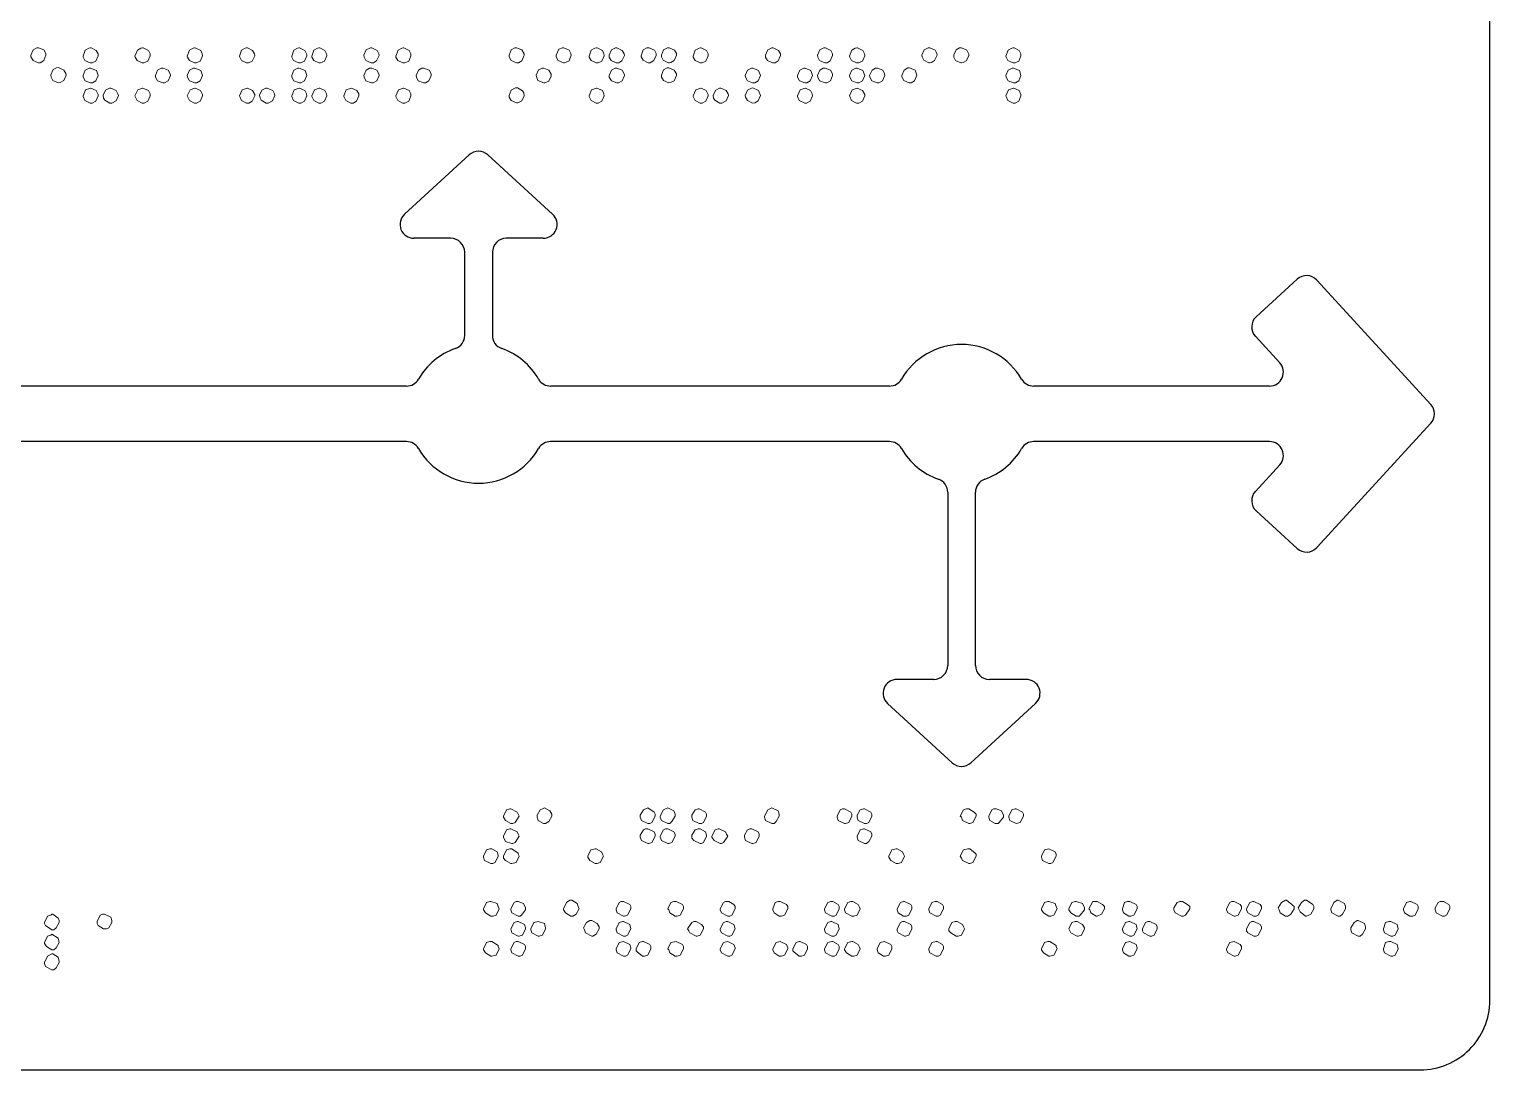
# Model space of a CAD drawing. Header units: millimetres. Extents: x 4903 to 8718, y 642 to 2401.
# Drawn here: x 7829.9 to 8040.5, y 644.4 to 794.5 of the extents above; entities that cross this region are included whole.
import ezdxf

# ---------------------------------------------------------------- set-up
doc = ezdxf.new("R2010")
doc.units = ezdxf.units.MM

msp = doc.modelspace()

# ---------------------------------------------------------------- linework, layer by layer
for p, q in [((7884.02, 767.82), (7893.34, 776.37)), ((7896.04, 776.37), (7905.36, 767.82)), ((7890.69, 764.35), (7885.37, 764.35)), ((7904.01, 764.35), (7898.69, 764.35)), ((7892.69, 750.34), (7892.69, 762.35)), ((7896.69, 762.35), (7896.69, 750.34)), ((8006.79, 753.04), (8012.69, 758.45)), ((8015.51, 758.33), (8031.98, 740.38)), ((8010.18, 746.38), (8006.67, 750.21)), ((7884.3, 743.03), (7758.11, 743.03)), ((7953.92, 743.03), (7905.08, 743.03)), ((8008.71, 743.03), (7974.71, 743.03)), ((8031.98, 737.68), (8015.51, 719.74)), ((7884.3, 735.03), (7758.11, 735.03)), ((7953.92, 735.03), (7905.08, 735.03)), ((8008.71, 735.03), (7974.71, 735.03)), ((8006.67, 727.85), (8010.18, 731.68)), ((7962.32, 727.72), (7962.32, 702.73)), ((7966.32, 702.73), (7966.32, 727.72)), ((8012.69, 719.62), (8006.79, 725.03)), ((7960.32, 700.73), (7955, 700.73)), ((7973.63, 700.73), (7968.32, 700.73)), ((7953.65, 697.26), (7962.96, 688.71)), ((7965.67, 688.71), (7974.99, 697.26))]:
    msp.add_line(p, q)
msp.add_lwpolyline([(7620.46, 931.42), (7620.46, 654.42, 0.414214), (7630.46, 644.42), (8030.46, 644.42, 0.414214), (8040.46, 654.42), (8040.46, 931.42, 0.414214), (8030.46, 941.42), (7630.46, 941.42, 0.414214)], format="xyb", close=True)
at = {"color": 139, "lineweight": 0}
for points in [[(7831.27, 791.84), (7831, 791.84), (7830.47, 791.54), (7830.14, 790.74), (7830.17, 790.54), (7830.47, 789.98), (7831.24, 789.68), (7831.47, 789.68), (7832, 789.98), (7832.3, 790.78), (7832.3, 791.01), (7832.04, 791.51)], [(7838.83, 791.81), (7838.7, 791.81), (7838.5, 791.78), (7837.97, 791.48), (7837.67, 790.64), (7837.7, 790.48), (7837.93, 790.01), (7838.7, 789.64), (7838.97, 789.64), (7839.5, 789.91), (7839.83, 790.68), (7839.83, 790.74), (7839.83, 790.98), (7839.57, 791.44)], [(7846.33, 791.81), (7846.23, 791.81), (7846, 791.78), (7845.5, 791.48), (7845.16, 790.64), (7845.2, 790.48), (7845.46, 790.01), (7846.2, 789.64), (7846.46, 789.64), (7847.03, 789.91), (7847.36, 790.68), (7847.36, 790.74), (7847.33, 790.98), (7847.1, 791.44)], [(7853.86, 791.81), (7853.76, 791.81), (7853.53, 791.78), (7853.03, 791.48), (7852.7, 790.64), (7852.73, 790.48), (7853, 790.01), (7853.73, 789.64), (7853.99, 789.64), (7854.56, 789.91), (7854.89, 790.68), (7854.89, 790.74), (7854.86, 790.98), (7854.63, 791.44)], [(7861.39, 791.81), (7861.26, 791.81), (7861.06, 791.78), (7860.53, 791.48), (7860.23, 790.64), (7860.26, 790.48), (7860.53, 790.01), (7861.26, 789.64), (7861.53, 789.64), (7862.06, 789.91), (7862.42, 790.68), (7862.42, 790.74), (7862.39, 790.98), (7862.12, 791.44)], [(7868.89, 791.81), (7868.79, 791.81), (7868.59, 791.78), (7868.06, 791.48), (7867.76, 790.64), (7867.76, 790.48), (7868.02, 790.01), (7868.76, 789.64), (7869.02, 789.64), (7869.59, 789.91), (7869.92, 790.68), (7869.92, 790.74), (7869.89, 790.98), (7869.66, 791.44)], [(7871.79, 791.81), (7871.69, 791.81), (7871.49, 791.78), (7870.96, 791.48), (7870.66, 790.64), (7870.66, 790.48), (7870.92, 790.01), (7871.65, 789.64), (7871.92, 789.64), (7872.49, 789.91), (7872.82, 790.68), (7872.82, 790.74), (7872.79, 790.98), (7872.55, 791.44)], [(7879.29, 791.81), (7879.09, 791.81), (7878.49, 791.51), (7878.15, 790.74), (7878.19, 790.48), (7878.42, 790.01), (7879.19, 789.64), (7879.32, 789.64), (7879.55, 789.68), (7879.99, 789.94), (7880.35, 790.71), (7880.32, 790.98), (7880.05, 791.44)], [(7883.92, 791.81), (7883.82, 791.81), (7883.62, 791.78), (7883.08, 791.48), (7882.78, 790.64), (7882.78, 790.48), (7883.05, 790.01), (7883.78, 789.64), (7884.05, 789.64), (7884.62, 789.91), (7884.95, 790.68), (7884.95, 790.74), (7884.92, 790.98), (7884.68, 791.44)], [(7900.18, 791.84), (7899.94, 791.81), (7899.41, 791.51), (7899.08, 790.74), (7899.11, 790.51), (7899.38, 790.01), (7900.14, 789.64), (7900.18, 789.64), (7900.44, 789.68), (7900.94, 789.94), (7901.28, 790.74), (7901.24, 790.98), (7900.94, 791.51)], [(7906.98, 791.81), (7906.78, 791.81), (7906.24, 791.61), (7905.88, 790.74), (7905.88, 790.51), (7906.18, 789.98), (7906.94, 789.64), (7907.08, 789.64), (7907.74, 789.94), (7908.04, 790.74), (7908.01, 791.01), (7907.74, 791.48)], [(7911.77, 791.81), (7911.67, 791.81), (7911.44, 791.78), (7910.91, 791.48), (7910.61, 790.64), (7910.64, 790.48), (7910.91, 790.01), (7911.64, 789.64), (7911.91, 789.64), (7912.47, 789.91), (7912.81, 790.68), (7912.81, 790.74), (7912.77, 790.98), (7912.54, 791.44)], [(7914.64, 791.81), (7914.44, 791.81), (7913.84, 791.51), (7913.51, 790.74), (7913.54, 790.48), (7913.81, 790.01), (7914.54, 789.64), (7914.67, 789.64), (7914.91, 789.68), (7915.34, 789.94), (7915.71, 790.71), (7915.67, 790.98), (7915.41, 791.44)], [(7919.27, 791.84), (7919.17, 791.84), (7918.97, 791.81), (7918.44, 791.51), (7918.14, 790.68), (7918.14, 790.51), (7918.4, 790.04), (7919.14, 789.68), (7919.44, 789.68), (7919.97, 789.98), (7920.3, 790.71), (7920.3, 790.78), (7920.27, 791.01), (7920.04, 791.48)], [(7922.17, 791.84), (7921.94, 791.84), (7921.37, 791.54), (7921.04, 790.78), (7921.07, 790.51), (7921.3, 790.04), (7922.07, 789.68), (7922.2, 789.68), (7922.4, 789.71), (7922.87, 789.98), (7923.2, 790.74), (7923.2, 791.01), (7922.94, 791.48)], [(7926.77, 791.81), (7926.67, 791.81), (7926.47, 791.78), (7925.93, 791.48), (7925.63, 790.64), (7925.63, 790.48), (7925.9, 790.01), (7926.63, 789.64), (7926.93, 789.64), (7927.47, 789.91), (7927.8, 790.68), (7927.8, 790.74), (7927.77, 790.98), (7927.53, 791.44)], [(7937.16, 791.81), (7936.96, 791.81), (7936.4, 791.51), (7936.03, 790.74), (7936.06, 790.48), (7936.33, 790.01), (7937.06, 789.64), (7937.2, 789.64), (7937.43, 789.68), (7937.86, 789.94), (7938.23, 790.71), (7938.2, 790.98), (7937.93, 791.44)], [(7944.69, 791.81), (7944.46, 791.81), (7943.89, 791.51), (7943.56, 790.74), (7943.59, 790.48), (7943.83, 790.01), (7944.59, 789.64), (7944.73, 789.64), (7944.93, 789.68), (7945.39, 789.94), (7945.73, 790.71), (7945.73, 790.98), (7945.46, 791.44)], [(7949.33, 791.81), (7949.23, 791.81), (7948.99, 791.78), (7948.49, 791.48), (7948.16, 790.64), (7948.19, 790.48), (7948.46, 790.01), (7949.19, 789.64), (7949.46, 789.64), (7950.03, 789.91), (7950.36, 790.68), (7950.36, 790.74), (7950.33, 790.98), (7950.09, 791.44)], [(7959.72, 791.84), (7959.49, 791.84), (7958.92, 791.54), (7958.59, 790.78), (7958.62, 790.51), (7958.86, 790.04), (7959.62, 789.68), (7959.76, 789.68), (7959.96, 789.71), (7960.42, 789.98), (7960.79, 790.74), (7960.76, 791.01), (7960.49, 791.48)], [(7964.22, 791.81), (7964.32, 791.81), (7965.09, 791.48), (7965.35, 790.91), (7965.35, 790.68), (7964.99, 789.94), (7964.55, 789.71), (7964.32, 789.68), (7964.32, 789.68), (7964.22, 789.68), (7963.45, 790.01), (7963.22, 790.48), (7963.19, 790.68), (7963.19, 790.68), (7963.19, 790.81), (7963.55, 791.54), (7964.02, 791.81), (7964.22, 791.81), (7964.22, 791.81), (7964.22, 791.81)], [(7971.88, 791.81), (7971.75, 791.81), (7971.55, 791.78), (7971.02, 791.48), (7970.72, 790.64), (7970.75, 790.48), (7970.98, 790.01), (7971.75, 789.64), (7972.02, 789.64), (7972.55, 789.91), (7972.88, 790.68), (7972.88, 790.74), (7972.88, 790.98), (7972.62, 791.44)], [(7834.14, 788.98), (7833.87, 788.95), (7833.37, 788.68), (7833.04, 787.91), (7833.04, 787.88), (7833.07, 787.61), (7833.34, 787.11), (7834.14, 786.78), (7834.37, 786.81), (7834.9, 787.11), (7835.23, 787.88), (7835.2, 788.11), (7834.9, 788.61)], [(7838.77, 788.91), (7838.57, 788.91), (7838, 788.58), (7837.67, 787.81), (7837.7, 787.61), (7837.97, 787.08), (7838.73, 786.75), (7839.03, 786.75), (7839.5, 787.05), (7839.83, 787.85), (7839.6, 788.55)], [(7849.2, 788.91), (7848.93, 788.91), (7848.43, 788.61), (7848.1, 787.85), (7848.1, 787.85), (7848.1, 787.58), (7848.4, 787.08), (7849.16, 786.75), (7849.4, 786.78), (7849.93, 787.05), (7850.26, 787.85), (7850.23, 788.05), (7849.96, 788.58)], [(7853.79, 788.91), (7853.59, 788.91), (7853.03, 788.58), (7852.7, 787.81), (7852.73, 787.61), (7853.03, 787.08), (7853.79, 786.75), (7854.06, 786.75), (7854.56, 787.05), (7854.89, 787.85), (7854.66, 788.55)], [(7868.82, 788.91), (7868.62, 788.91), (7868.06, 788.58), (7867.76, 787.81), (7867.76, 787.61), (7868.06, 787.08), (7868.82, 786.75), (7869.09, 786.75), (7869.59, 787.05), (7869.92, 787.85), (7869.69, 788.55)], [(7879.29, 788.91), (7878.99, 788.91), (7878.49, 788.61), (7878.15, 787.85), (7878.15, 787.85), (7878.19, 787.58), (7878.45, 787.08), (7879.25, 786.75), (7879.49, 786.78), (7880.02, 787.05), (7880.35, 787.85), (7880.32, 788.05), (7880.02, 788.58)], [(7886.78, 788.91), (7886.52, 788.91), (7886.02, 788.61), (7885.68, 787.85), (7885.68, 787.85), (7885.72, 787.58), (7885.98, 787.08), (7886.75, 786.75), (7887.02, 786.78), (7887.52, 787.05), (7887.85, 787.85), (7887.85, 788.05), (7887.55, 788.58)], [(7904.08, 788.91), (7903.91, 788.91), (7903.31, 788.65), (7902.98, 787.88), (7902.98, 787.85), (7903.24, 787.11), (7904.11, 786.75), (7904.24, 786.75), (7904.81, 787.01), (7905.14, 787.75), (7905.14, 788.01), (7904.84, 788.58)], [(7914.64, 788.91), (7914.37, 788.91), (7913.87, 788.61), (7913.51, 787.85), (7913.51, 787.85), (7913.54, 787.58), (7913.84, 787.08), (7914.61, 786.75), (7914.84, 786.78), (7915.37, 787.05), (7915.71, 787.85), (7915.67, 788.05), (7915.41, 788.58)], [(7922.14, 788.95), (7921.87, 788.95), (7921.37, 788.65), (7921.04, 787.88), (7921.04, 787.88), (7921.07, 787.61), (7921.34, 787.11), (7922.14, 786.78), (7922.37, 786.81), (7922.87, 787.08), (7923.2, 787.85), (7923.2, 788.08), (7922.9, 788.61)], [(7934.23, 788.91), (7934.03, 788.91), (7933.47, 788.58), (7933.13, 787.81), (7933.17, 787.61), (7933.47, 787.08), (7934.2, 786.75), (7934.5, 786.75), (7935, 787.05), (7935.33, 787.85), (7935.06, 788.55)], [(7941.76, 788.91), (7941.56, 788.91), (7941, 788.58), (7940.66, 787.81), (7940.66, 787.61), (7940.96, 787.08), (7941.73, 786.75), (7942.03, 786.75), (7942.5, 787.05), (7942.83, 787.85), (7942.6, 788.55)], [(7944.66, 788.91), (7944.39, 788.91), (7943.89, 788.61), (7943.56, 787.85), (7943.56, 787.85), (7943.59, 787.58), (7943.86, 787.08), (7944.66, 786.75), (7944.89, 786.78), (7945.43, 787.05), (7945.73, 787.85), (7945.73, 788.05), (7945.43, 788.58)], [(7949.26, 788.91), (7949.06, 788.91), (7948.49, 788.58), (7948.16, 787.81), (7948.19, 787.61), (7948.49, 787.08), (7949.23, 786.75), (7949.53, 786.75), (7950.03, 787.05), (7950.36, 787.85), (7950.09, 788.55)], [(7952.19, 788.91), (7951.93, 788.91), (7951.43, 788.61), (7951.06, 787.85), (7951.06, 787.85), (7951.09, 787.58), (7951.39, 787.08), (7952.16, 786.75), (7952.39, 786.78), (7952.92, 787.05), (7953.26, 787.85), (7953.22, 788.05), (7952.96, 788.58)], [(7956.79, 788.95), (7956.59, 788.95), (7956.02, 788.61), (7955.69, 787.85), (7955.72, 787.65), (7955.99, 787.11), (7956.76, 786.78), (7957.06, 786.78), (7957.52, 787.08), (7957.86, 787.88), (7957.62, 788.58)], [(7971.82, 788.91), (7971.62, 788.91), (7971.05, 788.58), (7970.72, 787.81), (7970.75, 787.61), (7971.02, 787.08), (7971.78, 786.75), (7972.08, 786.75), (7972.55, 787.05), (7972.88, 787.85), (7972.65, 788.55)], [(7838.8, 786.01), (7838.77, 786.01), (7838.03, 785.75), (7837.67, 784.91), (7837.7, 784.78), (7837.93, 784.21), (7838.7, 783.85), (7838.97, 783.85), (7839.5, 784.15), (7839.83, 784.91), (7839.83, 785.08), (7839.57, 785.68)], [(7841.67, 786.01), (7841.47, 786.01), (7840.9, 785.71), (7840.57, 784.98), (7840.63, 784.58), (7840.8, 784.28), (7841.53, 783.85), (7841.8, 783.85), (7842.43, 784.18), (7842.77, 784.95), (7842.7, 785.21), (7842.43, 785.68)], [(7846.3, 786.01), (7846.26, 786.01), (7845.56, 785.75), (7845.16, 784.91), (7845.2, 784.78), (7845.46, 784.21), (7846.2, 783.85), (7846.5, 783.85), (7847.03, 784.15), (7847.36, 784.91), (7847.36, 784.91), (7847.33, 785.21), (7847.1, 785.68)], [(7853.83, 786.01), (7853.79, 786.01), (7853.1, 785.75), (7852.7, 784.91), (7852.73, 784.78), (7853, 784.21), (7853.73, 783.85), (7854.03, 783.85), (7854.56, 784.15), (7854.89, 784.91), (7854.89, 785.08), (7854.59, 785.68)], [(7861.36, 786.01), (7861.33, 786.01), (7860.59, 785.75), (7860.23, 784.91), (7860.26, 784.78), (7860.53, 784.21), (7861.26, 783.85), (7861.56, 783.85), (7862.06, 784.15), (7862.42, 784.91), (7862.42, 785.08), (7862.12, 785.68)], [(7864.22, 786.01), (7864.02, 786.01), (7863.46, 785.71), (7863.12, 784.98), (7863.19, 784.58), (7863.36, 784.28), (7864.09, 783.85), (7864.36, 783.85), (7864.99, 784.18), (7865.32, 784.95), (7865.26, 785.21), (7865.02, 785.68)], [(7868.89, 786.01), (7868.82, 786.01), (7868.12, 785.75), (7867.76, 784.91), (7867.76, 784.78), (7868.02, 784.21), (7868.76, 783.85), (7869.06, 783.85), (7869.59, 784.15), (7869.92, 784.91), (7869.92, 784.91), (7869.89, 785.21), (7869.66, 785.68)], [(7871.79, 786.01), (7871.72, 786.01), (7871.02, 785.75), (7870.66, 784.91), (7870.66, 784.78), (7870.92, 784.21), (7871.65, 783.85), (7871.95, 783.85), (7872.49, 784.15), (7872.82, 784.91), (7872.82, 784.91), (7872.79, 785.21), (7872.55, 785.68)], [(7876.39, 786.01), (7876.35, 786.01), (7875.62, 785.75), (7875.25, 784.91), (7875.29, 784.78), (7875.55, 784.21), (7876.29, 783.85), (7876.59, 783.85), (7877.09, 784.15), (7877.45, 784.91), (7877.45, 784.91), (7877.42, 785.21), (7877.15, 785.68)], [(7883.92, 786.01), (7883.85, 786.01), (7883.15, 785.75), (7882.78, 784.91), (7882.78, 784.78), (7883.05, 784.21), (7883.78, 783.85), (7884.08, 783.85), (7884.62, 784.15), (7884.95, 784.91), (7884.95, 784.91), (7884.92, 785.21), (7884.68, 785.68)], [(7900.31, 786.05), (7900.01, 786.05), (7899.41, 785.71), (7899.08, 784.95), (7899.11, 784.71), (7899.41, 784.21), (7900.18, 783.88), (7900.34, 783.88), (7900.94, 784.18), (7901.28, 784.91), (7901.21, 785.31), (7901.04, 785.61)], [(7911.74, 786.01), (7911.71, 786.01), (7910.97, 785.75), (7910.61, 784.91), (7910.64, 784.78), (7910.91, 784.21), (7911.64, 783.85), (7911.94, 783.85), (7912.47, 784.15), (7912.81, 784.91), (7912.81, 784.91), (7912.77, 785.21), (7912.54, 785.68)], [(7926.77, 786.01), (7926.73, 786.01), (7926, 785.75), (7925.63, 784.91), (7925.63, 784.78), (7925.9, 784.21), (7926.63, 783.85), (7926.93, 783.85), (7927.47, 784.15), (7927.8, 784.91), (7927.8, 785.08), (7927.5, 785.68)], [(7929.63, 786.01), (7929.43, 786.01), (7928.87, 785.71), (7928.53, 784.98), (7928.57, 784.58), (7928.77, 784.28), (7929.47, 783.85), (7929.77, 783.85), (7930.4, 784.18), (7930.7, 784.95), (7930.67, 785.21), (7930.4, 785.68)], [(7934.23, 786.05), (7934.03, 786.01), (7933.47, 785.71), (7933.13, 784.95), (7933.17, 784.71), (7933.47, 784.21), (7934.2, 783.85), (7934.5, 783.88), (7935, 784.18), (7935.33, 784.95), (7935.06, 785.65)], [(7941.8, 786.01), (7941.76, 786.01), (7941.03, 785.75), (7940.66, 784.91), (7940.66, 784.78), (7940.93, 784.21), (7941.7, 783.85), (7941.96, 783.85), (7942.5, 784.15), (7942.83, 784.91), (7942.83, 784.91), (7942.8, 785.21), (7942.56, 785.68)], [(7949.29, 786.01), (7949.26, 786.01), (7948.56, 785.75), (7948.16, 784.91), (7948.19, 784.78), (7948.46, 784.21), (7949.19, 783.85), (7949.49, 783.85), (7950.03, 784.15), (7950.36, 784.91), (7950.36, 785.08), (7950.06, 785.68)], [(7971.85, 786.01), (7971.82, 786.01), (7971.08, 785.75), (7970.72, 784.91), (7970.75, 784.78), (7970.98, 784.21), (7971.75, 783.85), (7972.02, 783.85), (7972.55, 784.15), (7972.88, 784.91), (7972.88, 785.08), (7972.62, 785.68)], [(7904.2, 682.21), (7904.95, 681.75), (7905.26, 681.3), (7905.26, 681.15), (7905.26, 681.15), (7905.26, 681), (7904.8, 680.24), (7904.35, 679.93), (7904.04, 679.93), (7904.04, 679.93), (7903.29, 680.39), (7903.13, 680.84), (7903.13, 681.15), (7903.59, 681.91), (7903.89, 682.06), (7904.2, 682.21)], [(7919.07, 682.21), (7918.76, 682.06), (7918.46, 681.91), (7918, 681.15), (7918, 680.84), (7918.16, 680.39), (7919.07, 679.93), (7919.37, 679.93), (7919.67, 680.09), (7920.13, 681), (7920.13, 681.15), (7920.13, 681.3), (7919.98, 681.6)], [(7921.95, 682.21), (7921.65, 682.06), (7921.34, 681.91), (7920.89, 681), (7920.89, 680.84), (7921.04, 680.39), (7921.95, 679.93), (7921.95, 679.93), (7922.25, 679.93), (7922.56, 680.24), (7923.01, 681), (7923.01, 681.3), (7922.86, 681.75)], [(7936.97, 682.21), (7936.67, 682.06), (7936.37, 681.91), (7935.91, 681), (7935.91, 680.84), (7936.06, 680.39), (7936.97, 679.93), (7936.97, 679.93), (7937.28, 679.93), (7937.58, 680.24), (7938.03, 681), (7938.03, 681.3), (7937.88, 681.75)], [(7899.34, 682.06), (7899.19, 682.06), (7898.73, 681.91), (7898.28, 681), (7898.28, 680.84), (7898.58, 680.39), (7899.34, 679.93), (7899.34, 679.93), (7899.64, 679.93), (7899.95, 680.09), (7900.55, 681), (7900.4, 681.3), (7900.25, 681.6)], [(7926.5, 682.06), (7926.35, 682.06), (7925.9, 681.91), (7925.44, 681.15), (7925.44, 680.84), (7925.59, 680.39), (7926.5, 679.93), (7926.81, 679.93), (7927.11, 680.09), (7927.56, 681), (7927.56, 681.15), (7927.56, 681.3), (7927.41, 681.6)], [(7947.44, 682.06), (7947.44, 682.06), (7947.14, 682.06), (7946.84, 681.91), (7946.38, 681), (7946.38, 680.84), (7946.53, 680.39), (7947.44, 679.93), (7947.59, 679.93), (7948.05, 680.09), (7948.51, 681), (7948.51, 681.15), (7948.51, 681.3), (7948.35, 681.6)], [(7950.33, 682.06), (7950.17, 682.06), (7949.72, 681.91), (7949.26, 681.15), (7949.26, 680.84), (7949.42, 680.39), (7950.33, 679.93), (7950.48, 679.93), (7950.63, 679.93), (7950.93, 680.09), (7951.39, 681), (7951.39, 681.3), (7951.24, 681.6)], [(7965.35, 682.06), (7965.05, 682.06), (7964.59, 681.91), (7964.13, 681), (7964.29, 680.84), (7964.44, 680.39), (7965.35, 679.93), (7965.35, 679.93), (7965.5, 679.93), (7965.96, 680.09), (7966.41, 681), (7966.41, 681.3), (7966.11, 681.6)], [(7969.29, 682.06), (7968.99, 682.06), (7968.69, 681.91), (7968.23, 681), (7968.23, 680.84), (7968.38, 680.39), (7969.14, 679.93), (7969.6, 679.93), (7969.75, 680.09), (7970.36, 680.84), (7970.36, 681.15), (7970.05, 681.75)], [(7972.18, 682.06), (7972.03, 682.06), (7971.57, 681.91), (7971.11, 681), (7971.11, 680.84), (7971.27, 680.39), (7972.18, 679.93), (7972.18, 679.93), (7972.78, 680.09), (7973.24, 681), (7973.24, 681.3), (7973.09, 681.6)], [(7899.34, 679.17), (7899.19, 679.17), (7898.73, 679.02), (7898.28, 678.11), (7898.28, 677.96), (7898.58, 677.35), (7899.49, 677.05), (7899.64, 677.05), (7899.95, 677.2), (7900.55, 678.11), (7900.4, 678.42), (7900.25, 678.72)], [(7919.07, 679.17), (7919.07, 679.17), (7918.76, 679.17), (7918.46, 679.02), (7918, 678.26), (7918, 678.11), (7918, 677.96), (7918.16, 677.51), (7919.07, 677.05), (7919.22, 677.05), (7919.67, 677.2), (7920.13, 678.11), (7920.13, 678.42), (7919.98, 678.72)], [(7921.95, 679.17), (7921.65, 679.17), (7921.34, 679.02), (7920.89, 678.11), (7920.89, 677.96), (7921.04, 677.51), (7921.95, 677.05), (7922.1, 677.05), (7922.56, 677.2), (7923.01, 678.11), (7923.01, 678.42), (7922.86, 678.72)], [(7926.65, 679.17), (7926.5, 679.17), (7926.35, 679.17), (7925.9, 679.02), (7925.44, 678.26), (7925.44, 678.11), (7925.44, 677.81), (7925.74, 677.51), (7926.65, 677.05), (7926.81, 677.05), (7927.11, 677.2), (7927.56, 678.11), (7927.56, 678.26), (7927.41, 678.72)], [(7929.39, 679.17), (7929.23, 679.17), (7928.78, 679.02), (7928.32, 678.11), (7928.32, 677.96), (7928.63, 677.51), (7929.54, 677.05), (7929.69, 677.05), (7929.99, 677.2), (7930.6, 678.11), (7930.45, 678.42), (7930.3, 678.72)], [(7934.09, 679.17), (7934.09, 679.17), (7933.79, 679.17), (7933.48, 679.02), (7933.03, 678.26), (7933.03, 678.11), (7933.03, 677.96), (7933.18, 677.51), (7934.09, 677.05), (7934.24, 677.05), (7934.7, 677.2), (7935.15, 678.11), (7935.15, 678.42), (7935, 678.72)], [(7950.33, 679.17), (7950.17, 679.17), (7949.72, 679.02), (7949.26, 678.11), (7949.26, 678.11), (7949.26, 677.96), (7949.42, 677.51), (7950.33, 677.05), (7950.63, 677.05), (7950.93, 677.35), (7951.39, 678.11), (7951.39, 678.42), (7951.24, 678.72)], [(7896.61, 676.29), (7896.31, 676.29), (7895.85, 676.14), (7895.4, 675.23), (7895.4, 675.08), (7895.55, 674.62), (7896.46, 674.17), (7896.46, 674.17), (7896.76, 674.17), (7897.06, 674.32), (7897.52, 675.23), (7897.52, 675.38), (7897.37, 675.84)], [(7899.49, 676.29), (7899.19, 676.29), (7898.73, 676.14), (7898.28, 675.23), (7898.28, 674.93), (7898.58, 674.62), (7899.34, 674.17), (7899.49, 674.17), (7900.1, 674.32), (7900.55, 675.23), (7900.4, 675.53), (7900.4, 675.68)], [(7911.48, 676.29), (7911.63, 676.29), (7912.39, 675.84), (7912.54, 675.53), (7912.69, 675.23), (7912.69, 675.23), (7912.69, 675.23), (7912.24, 674.32), (7911.78, 674.17), (7911.48, 674.17), (7910.72, 674.62), (7910.42, 675.08), (7910.42, 675.23), (7910.42, 675.23), (7910.87, 676.14), (7911.48, 676.29), (7911.48, 676.29)], [(7954.88, 676.29), (7955.03, 676.29), (7955.79, 675.84), (7955.94, 675.53), (7956.09, 675.23), (7956.09, 675.23), (7956.09, 675.23), (7955.64, 674.32), (7955.18, 674.17), (7954.88, 674.17), (7954.12, 674.62), (7953.82, 675.08), (7953.82, 675.23), (7953.82, 675.23), (7954.27, 676.14), (7954.88, 676.29), (7954.88, 676.29)], [(7965.5, 676.29), (7965.2, 676.29), (7964.59, 676.14), (7964.13, 675.23), (7964.29, 674.93), (7964.44, 674.62), (7965.35, 674.17), (7965.5, 674.17), (7965.96, 674.32), (7966.41, 675.23), (7966.41, 675.53), (7966.26, 675.68)], [(7976.88, 676.29), (7976.88, 676.29), (7977.79, 675.84), (7977.94, 675.53), (7977.94, 675.23), (7977.94, 675.23), (7977.94, 675.23), (7977.49, 674.32), (7977.18, 674.17), (7976.88, 674.17), (7975.97, 674.62), (7975.82, 675.08), (7975.82, 675.23), (7975.82, 675.23), (7976.27, 676.14), (7976.88, 676.29), (7976.88, 676.29)], [(7896.46, 668.7), (7896.31, 668.7), (7895.85, 668.55), (7895.4, 667.64), (7895.4, 667.49), (7895.7, 667.04), (7896.46, 666.58), (7896.46, 666.58), (7896.76, 666.58), (7897.22, 666.73), (7897.67, 667.64), (7897.52, 667.95), (7897.37, 668.4)], [(7900.4, 668.7), (7900.1, 668.7), (7899.8, 668.55), (7899.34, 667.64), (7899.34, 667.49), (7899.49, 667.04), (7900.4, 666.58), (7900.71, 666.58), (7900.86, 666.73), (7901.46, 667.49), (7901.46, 667.79), (7901.16, 668.4)], [(7908.14, 668.86), (7907.84, 668.86), (7907.38, 668.55), (7906.93, 667.64), (7906.93, 667.49), (7907.23, 667.04), (7907.99, 666.58), (7908.29, 666.58), (7908.75, 666.88), (7909.2, 667.64), (7909.05, 667.95), (7908.9, 668.4)], [(7915.58, 668.7), (7915.58, 668.7), (7915.27, 668.7), (7914.97, 668.55), (7914.51, 667.64), (7914.51, 667.49), (7914.67, 667.04), (7915.58, 666.58), (7915.73, 666.58), (7916.18, 666.73), (7916.64, 667.64), (7916.64, 667.64), (7916.64, 667.95), (7916.49, 668.25)], [(7923.16, 668.7), (7923.01, 668.7), (7922.86, 668.7), (7922.41, 668.55), (7921.95, 667.64), (7922.1, 667.49), (7922.25, 667.04), (7923.01, 666.58), (7923.32, 666.58), (7923.77, 666.73), (7924.23, 667.64), (7924.23, 667.64), (7924.23, 667.95), (7924.07, 668.25)], [(7930.75, 668.7), (7930.6, 668.7), (7930.3, 668.7), (7929.99, 668.55), (7929.54, 667.64), (7929.54, 667.49), (7929.69, 667.04), (7930.6, 666.58), (7930.9, 666.58), (7931.21, 666.73), (7931.66, 667.64), (7931.66, 667.64), (7931.66, 667.95), (7931.51, 668.25)], [(7938.19, 668.7), (7938.03, 668.7), (7937.88, 668.7), (7937.43, 668.55), (7937.12, 667.64), (7937.12, 667.49), (7937.28, 667.04), (7938.03, 666.58), (7938.34, 666.58), (7938.79, 666.73), (7939.25, 667.64), (7939.25, 667.64), (7939.25, 667.95), (7939.1, 668.25)], [(7945.77, 668.7), (7945.62, 668.7), (7945.47, 668.7), (7945.02, 668.55), (7944.56, 667.64), (7944.56, 667.49), (7944.71, 667.04), (7945.62, 666.58), (7945.93, 666.58), (7946.23, 666.73), (7946.68, 667.64), (7946.68, 667.64), (7946.68, 667.95), (7946.53, 668.25)], [(7948.66, 668.7), (7948.51, 668.7), (7948.35, 668.7), (7947.9, 668.55), (7947.44, 667.64), (7947.44, 667.49), (7947.59, 667.04), (7948.51, 666.58), (7948.81, 666.58), (7949.26, 666.73), (7949.72, 667.64), (7949.72, 667.64), (7949.57, 667.95), (7949.42, 668.25)], [(7956.09, 668.7), (7955.94, 668.7), (7955.49, 668.55), (7955.03, 667.64), (7955.03, 667.49), (7955.18, 667.04), (7955.94, 666.58), (7956.09, 666.58), (7956.4, 666.58), (7956.7, 666.73), (7957.15, 667.64), (7957.15, 667.95), (7957, 668.25)], [(7960.8, 668.7), (7960.64, 668.7), (7960.49, 668.7), (7960.04, 668.55), (7959.58, 667.64), (7959.58, 667.49), (7959.73, 667.04), (7960.64, 666.58), (7960.95, 666.58), (7961.25, 666.73), (7961.71, 667.64), (7961.71, 667.64), (7961.71, 667.95), (7961.56, 668.25)], [(7976.88, 668.7), (7976.73, 668.7), (7976.27, 668.55), (7975.82, 667.64), (7975.82, 667.49), (7976.12, 667.04), (7976.88, 666.58), (7976.88, 666.58), (7977.18, 666.58), (7977.64, 666.73), (7978.1, 667.64), (7977.94, 667.95), (7977.79, 668.4)], [(7980.83, 668.7), (7980.67, 668.7), (7980.22, 668.55), (7979.76, 667.64), (7979.76, 667.49), (7980.07, 667.04), (7980.83, 666.58), (7981.28, 666.58), (7981.43, 666.73), (7982.04, 667.49), (7982.04, 667.79), (7981.74, 668.4)], [(7983.86, 668.7), (7983.56, 668.7), (7983.25, 668.7), (7982.65, 667.64), (7982.8, 667.49), (7982.95, 667.04), (7983.71, 666.58), (7983.86, 666.58), (7984.47, 666.88), (7984.92, 667.64), (7984.92, 667.95), (7984.62, 668.25)], [(7988.57, 668.7), (7988.57, 668.7), (7988.26, 668.7), (7987.81, 668.55), (7987.5, 667.64), (7987.5, 667.49), (7987.65, 667.04), (7988.41, 666.58), (7988.72, 666.58), (7989.17, 666.73), (7989.63, 667.64), (7989.63, 667.64), (7989.63, 667.95), (7989.48, 668.25)], [(7996, 668.7), (7996.15, 668.7), (7996.91, 668.25), (7997.21, 667.95), (7997.21, 667.64), (7996.61, 666.73), (7996.3, 666.58), (7996.15, 666.58), (7996.15, 666.58), (7996, 666.58), (7995.09, 667.04), (7994.94, 667.49), (7994.94, 667.64), (7994.94, 667.64), (7994.94, 667.79), (7995.39, 668.55), (7995.85, 668.7), (7996, 668.7), (7996, 668.7), (7996, 668.7)], [(8003.59, 668.7), (8003.59, 668.7), (8003.28, 668.7), (8002.98, 668.55), (8002.53, 667.64), (8002.53, 667.49), (8002.68, 667.04), (8003.59, 666.58), (8003.74, 666.58), (8004.19, 666.73), (8004.65, 667.64), (8004.65, 667.64), (8004.65, 667.95), (8004.5, 668.25)], [(8006.47, 668.7), (8006.32, 668.7), (8005.86, 668.55), (8005.41, 667.64), (8005.41, 667.49), (8005.56, 667.04), (8006.47, 666.58), (8006.62, 666.58), (8006.77, 666.58), (8007.08, 666.73), (8007.53, 667.64), (8007.53, 667.95), (8007.38, 668.25)], [(8011.18, 668.86), (8011.02, 668.86), (8010.42, 668.55), (8009.96, 667.79), (8010.11, 667.49), (8010.26, 667.04), (8011.02, 666.58), (8011.33, 666.58), (8011.78, 666.88), (8012.24, 667.64), (8012.24, 667.95), (8011.93, 668.25)], [(8014.06, 668.86), (8013.75, 668.86), (8013.3, 668.55), (8012.84, 667.79), (8013, 667.49), (8013.15, 667.19), (8013.91, 666.58), (8014.06, 666.58), (8014.36, 666.73), (8014.67, 666.88), (8015.12, 667.64), (8015.12, 667.95), (8014.97, 668.25)], [(8018.61, 668.86), (8018.46, 668.86), (8018, 668.55), (8017.55, 667.64), (8017.55, 667.49), (8017.7, 667.04), (8018.61, 666.58), (8018.91, 666.58), (8019.22, 666.88), (8019.67, 667.64), (8019.67, 667.95), (8019.52, 668.4)], [(8029.08, 668.7), (8028.93, 668.7), (8028.47, 668.55), (8028.02, 667.64), (8028.02, 667.49), (8028.17, 667.04), (8028.93, 666.58), (8029.08, 666.58), (8029.38, 666.58), (8029.69, 666.73), (8030.14, 667.64), (8030.14, 667.95), (8029.99, 668.25)], [(8033.63, 668.7), (8033.78, 668.7), (8034.54, 668.25), (8034.7, 667.95), (8034.7, 667.64), (8034.24, 666.73), (8033.94, 666.58), (8033.78, 666.58), (8033.78, 666.58), (8033.63, 666.58), (8032.72, 667.04), (8032.57, 667.49), (8032.57, 667.64), (8032.57, 667.64), (8032.57, 667.79), (8033.03, 668.55), (8033.33, 668.7), (8033.63, 668.7), (8033.63, 668.7), (8033.63, 668.7)], [(7833.33, 666.88), (7833.18, 666.88), (7833.03, 666.73), (7832.57, 666.58), (7832.12, 665.67), (7832.12, 665.52), (7832.27, 665.21), (7833.18, 664.61), (7833.48, 664.61), (7833.79, 664.91), (7834.24, 665.67), (7834.24, 665.82), (7834.24, 665.97), (7834.09, 666.28)], [(7840.62, 666.88), (7840.77, 666.88), (7841.68, 666.43), (7841.83, 665.97), (7841.83, 665.67), (7841.37, 664.91), (7841.07, 664.76), (7840.77, 664.76), (7840.77, 664.76), (7840.62, 664.76), (7839.86, 665.21), (7839.71, 665.52), (7839.71, 665.67), (7839.71, 665.67), (7839.71, 665.82), (7840.16, 666.73), (7840.46, 666.88), (7840.62, 666.88), (7840.62, 666.88), (7840.62, 666.88)], [(7900.4, 665.82), (7900.25, 665.82), (7899.8, 665.67), (7899.34, 664.76), (7899.34, 664.76), (7899.49, 664.15), (7900.4, 663.7), (7900.55, 663.7), (7901.01, 663.85), (7901.46, 664.76), (7901.46, 664.91), (7901.31, 665.37)], [(7903.29, 665.82), (7902.68, 665.67), (7902.22, 664.76), (7902.22, 664.61), (7902.38, 664.15), (7903.29, 663.7), (7903.44, 663.7), (7903.89, 663.85), (7904.35, 664.76), (7904.35, 664.91), (7904.2, 665.52)], [(7911.02, 665.97), (7910.72, 665.97), (7910.27, 665.67), (7909.81, 664.91), (7909.81, 664.91), (7909.96, 664.61), (7910.11, 664.15), (7911.02, 663.7), (7911.18, 663.7), (7911.63, 664), (7912.09, 664.76), (7912.09, 665.06), (7911.78, 665.52)], [(7915.58, 665.82), (7915.43, 665.82), (7914.97, 665.67), (7914.51, 664.76), (7914.51, 664.61), (7914.67, 664.15), (7915.58, 663.7), (7915.88, 663.7), (7916.18, 663.85), (7916.64, 664.76), (7916.49, 665.37)], [(7926.05, 665.82), (7925.74, 665.82), (7925.44, 665.67), (7924.83, 664.76), (7924.83, 664.76), (7924.99, 664.46), (7925.14, 664.15), (7926.05, 663.7), (7926.2, 663.7), (7926.65, 663.85), (7927.11, 664.76), (7927.11, 665.06), (7926.81, 665.37)], [(7930.6, 665.82), (7930.45, 665.82), (7929.99, 665.67), (7929.54, 664.76), (7929.54, 664.61), (7929.69, 664.15), (7930.6, 663.7), (7930.9, 663.7), (7931.21, 663.85), (7931.66, 664.76), (7931.51, 665.37)], [(7945.62, 665.82), (7945.47, 665.82), (7945.02, 665.67), (7944.56, 664.76), (7944.56, 664.61), (7944.71, 664.15), (7945.62, 663.7), (7945.93, 663.7), (7946.23, 663.85), (7946.68, 664.76), (7946.53, 665.37)], [(7956.09, 665.82), (7955.79, 665.82), (7955.49, 665.67), (7955.03, 664.76), (7955.03, 664.76), (7955.03, 664.46), (7955.18, 664.15), (7956.09, 663.7), (7956.24, 663.7), (7956.7, 663.85), (7957.15, 664.76), (7957.15, 665.06), (7957, 665.37)], [(7963.68, 665.82), (7963.38, 665.82), (7962.92, 665.67), (7962.47, 664.76), (7962.47, 664.76), (7962.47, 664.46), (7962.77, 664.15), (7963.53, 663.7), (7963.83, 663.7), (7964.29, 663.85), (7964.74, 664.76), (7964.59, 665.06), (7964.44, 665.37)], [(7980.98, 665.82), (7980.67, 665.82), (7980.22, 665.67), (7979.76, 664.76), (7979.76, 664.76), (7980.07, 664.15), (7980.98, 663.7), (7981.13, 663.7), (7981.59, 663.85), (7982.04, 664.76), (7982.04, 664.91), (7981.74, 665.37)], [(7988.57, 665.82), (7988.41, 665.82), (7987.96, 665.67), (7987.5, 664.76), (7987.5, 664.61), (7987.65, 664.15), (7988.57, 663.7), (7988.87, 663.7), (7989.17, 663.85), (7989.63, 664.76), (7989.48, 665.37)], [(7991.45, 665.82), (7991.15, 665.82), (7990.84, 665.67), (7990.39, 664.76), (7990.39, 664.76), (7990.39, 664.46), (7990.54, 664.15), (7991.45, 663.7), (7991.75, 663.7), (7992.06, 663.85), (7992.51, 664.76), (7992.51, 665.06), (7992.36, 665.37)], [(8006.47, 665.82), (8006.17, 665.82), (8005.86, 665.67), (8005.41, 664.76), (8005.41, 664.76), (8005.41, 664.46), (8005.56, 664.15), (8006.47, 663.7), (8006.77, 663.7), (8007.08, 663.85), (8007.53, 664.76), (8007.53, 665.06), (8007.38, 665.37)], [(8021.49, 665.97), (8021.34, 665.97), (8020.89, 665.67), (8020.43, 664.91), (8020.43, 664.91), (8020.43, 664.61), (8020.58, 664.15), (8021.49, 663.7), (8021.8, 663.7), (8022.1, 664), (8022.56, 664.76), (8022.56, 665.06), (8022.4, 665.52)], [(8026.2, 665.82), (8025.89, 665.82), (8025.44, 665.67), (8025.14, 664.76), (8025.14, 664.61), (8025.29, 664.15), (8026.2, 663.7), (8026.5, 663.7), (8026.8, 663.85), (8027.26, 664.76), (8027.11, 665.37)], [(7833.18, 664), (7833.03, 663.85), (7832.57, 663.7), (7832.12, 662.79), (7832.12, 662.63), (7832.42, 662.18), (7833.18, 661.72), (7833.48, 661.72), (7833.79, 662.03), (7834.24, 662.79), (7834.09, 663.39)], [(7896.61, 662.94), (7896.31, 662.94), (7895.85, 662.79), (7895.4, 661.88), (7895.4, 661.72), (7895.7, 661.27), (7896.46, 660.81), (7896.61, 660.81), (7897.22, 660.97), (7897.67, 661.88), (7897.52, 662.18), (7897.52, 662.33)], [(7900.4, 662.94), (7900.25, 662.94), (7900.1, 662.94), (7899.8, 662.79), (7899.34, 661.88), (7899.34, 661.72), (7899.49, 661.27), (7900.4, 660.81), (7900.4, 660.81), (7900.71, 660.81), (7901.01, 660.97), (7901.46, 661.88), (7901.46, 662.18), (7901.31, 662.48)], [(7915.58, 662.94), (7915.58, 662.94), (7914.97, 662.79), (7914.51, 661.88), (7914.51, 661.72), (7914.67, 661.27), (7915.58, 660.81), (7915.88, 660.81), (7916.18, 660.97), (7916.64, 661.88), (7916.64, 662.03), (7916.49, 662.48)], [(7918.46, 662.94), (7918.31, 662.94), (7917.85, 662.79), (7917.4, 661.88), (7917.4, 661.57), (7917.55, 661.42), (7918.31, 660.81), (7918.61, 660.81), (7919.07, 660.97), (7919.52, 661.88), (7919.52, 662.18), (7919.37, 662.48)], [(7923.16, 662.94), (7923.16, 662.94), (7922.41, 662.79), (7921.95, 661.88), (7922.1, 661.72), (7922.25, 661.27), (7923.01, 660.81), (7923.32, 660.81), (7923.77, 660.97), (7924.23, 661.88), (7924.23, 661.88), (7924.23, 662.18), (7924.07, 662.48)], [(7930.6, 662.94), (7930.6, 662.94), (7929.99, 662.79), (7929.54, 661.88), (7929.54, 661.72), (7929.69, 661.27), (7930.6, 660.81), (7930.9, 660.81), (7931.21, 660.97), (7931.66, 661.88), (7931.66, 662.03), (7931.51, 662.48)], [(7938.19, 662.94), (7938.19, 662.94), (7937.58, 662.79), (7937.12, 661.88), (7937.12, 661.72), (7937.28, 661.27), (7938.03, 660.81), (7938.34, 660.81), (7938.79, 660.97), (7939.25, 661.88), (7939.25, 662.03), (7939.1, 662.48)], [(7941.07, 662.94), (7940.92, 662.94), (7940.46, 662.79), (7940.01, 661.88), (7940.01, 661.57), (7940.16, 661.42), (7940.92, 660.81), (7941.22, 660.81), (7941.68, 660.97), (7942.13, 661.88), (7942.13, 662.18), (7941.98, 662.48)], [(7945.77, 662.94), (7945.62, 662.94), (7945.02, 662.79), (7944.56, 661.88), (7944.56, 661.72), (7944.71, 661.27), (7945.62, 660.81), (7945.93, 660.81), (7946.23, 660.97), (7946.68, 661.88), (7946.68, 661.88), (7946.68, 662.18), (7946.53, 662.48)], [(7948.66, 662.94), (7948.51, 662.94), (7947.9, 662.79), (7947.44, 661.88), (7947.44, 661.72), (7947.75, 661.27), (7948.51, 660.81), (7948.81, 660.81), (7949.26, 660.97), (7949.72, 661.88), (7949.72, 661.88), (7949.57, 662.18), (7949.42, 662.48)], [(7953.21, 662.94), (7953.21, 662.94), (7952.6, 662.79), (7952.15, 661.88), (7952.15, 661.72), (7952.3, 661.27), (7953.06, 660.81), (7953.36, 660.81), (7953.82, 660.97), (7954.27, 661.88), (7954.27, 661.88), (7954.27, 662.18), (7954.12, 662.48)], [(7960.8, 662.94), (7960.64, 662.94), (7960.04, 662.79), (7959.58, 661.88), (7959.58, 661.72), (7959.73, 661.27), (7960.64, 660.81), (7960.95, 660.81), (7961.25, 660.97), (7961.71, 661.88), (7961.71, 661.88), (7961.71, 662.18), (7961.56, 662.48)], [(7977.03, 662.94), (7976.73, 662.94), (7976.27, 662.79), (7975.82, 661.88), (7975.82, 661.72), (7976.12, 661.27), (7976.88, 660.81), (7977.03, 660.81), (7977.64, 660.97), (7978.1, 661.88), (7977.94, 662.18), (7977.94, 662.33)], [(7988.57, 662.94), (7988.57, 662.94), (7987.96, 662.79), (7987.5, 661.88), (7987.5, 661.72), (7987.65, 661.27), (7988.41, 660.81), (7988.72, 660.81), (7989.17, 660.97), (7989.63, 661.88), (7989.63, 662.03), (7989.48, 662.48)], [(8003.59, 662.94), (8003.59, 662.94), (8002.98, 662.79), (8002.53, 661.88), (8002.53, 661.72), (8002.68, 661.27), (8003.59, 660.81), (8003.74, 660.81), (8004.19, 660.97), (8004.65, 661.88), (8004.65, 661.88), (8004.65, 662.18), (8004.5, 662.48)], [(8026.2, 662.94), (8025.89, 662.94), (8025.44, 662.79), (8025.14, 661.88), (8025.14, 661.72), (8025.29, 661.27), (8026.2, 660.81), (8026.5, 660.81), (8026.8, 660.97), (8027.26, 661.88), (8027.11, 662.48)], [(7833.33, 661.12), (7833.18, 661.12), (7832.57, 660.81), (7832.12, 659.9), (7832.12, 659.75), (7832.27, 659.3), (7833.18, 658.84), (7833.48, 658.84), (7833.79, 659.14), (7834.24, 659.9), (7834.24, 660.06), (7834.09, 660.66)]]:
    msp.add_lwpolyline(points, close=True, dxfattribs=at)
for centre, radius, start, end in [((7894.69, 774.9), 2, 47.4556, 132.5444), ((7885.37, 766.35), 2, 132.5444, 270), ((7904.01, 766.35), 2, 270, 47.4556), ((7890.69, 762.35), 2, 0, 90), ((7898.69, 762.35), 2, 90, 180), ((8014.04, 756.97), 2, 42.5444, 132.5444), ((8008.14, 751.56), 2, 132.5444, 222.5444), ((7890.69, 750.34), 2, 289.4712, 0), ((7898.69, 750.34), 2, 180, 250.5288), ((7894.69, 739.03), 10, 109.4712, 150), ((7894.69, 739.03), 10, 30, 70.5288), ((7964.32, 739.03), 10, 30, 150), ((8008.71, 745.03), 2, 270, 42.5444), ((7884.3, 745.03), 2, 270, 330), ((7905.08, 745.03), 2, 210, 270), ((7953.92, 745.03), 2, 270, 330), ((7974.71, 745.03), 2, 210, 270), ((8030.5, 739.03), 2, 317.4556, 42.5444), ((7884.3, 733.03), 2, 30, 90), ((7905.08, 733.03), 2, 90, 150), ((7953.92, 733.03), 2, 30, 90), ((7974.71, 733.03), 2, 90, 150), ((8008.71, 733.03), 2, 317.4556, 90), ((7894.69, 739.03), 10, 210, 330), ((7964.32, 739.03), 10, 210, 250.5288), ((7964.32, 739.03), 10, 289.4712, 330), ((7960.32, 727.72), 2, 0, 70.5288), ((7968.32, 727.72), 2, 109.4712, 180), ((8008.14, 726.5), 2, 137.4556, 227.4556), ((8014.04, 721.09), 2, 227.4556, 317.4556), ((7960.32, 702.73), 2, 270, 0), ((7968.32, 702.73), 2, 180, 270), ((7955, 698.73), 2, 90, 227.4556), ((7973.63, 698.73), 2, 312.5444, 90), ((7964.32, 690.18), 2, 227.4556, 312.5444)]:
    msp.add_arc(centre, radius, start, end)

doc.saveas('drawing.dxf')
